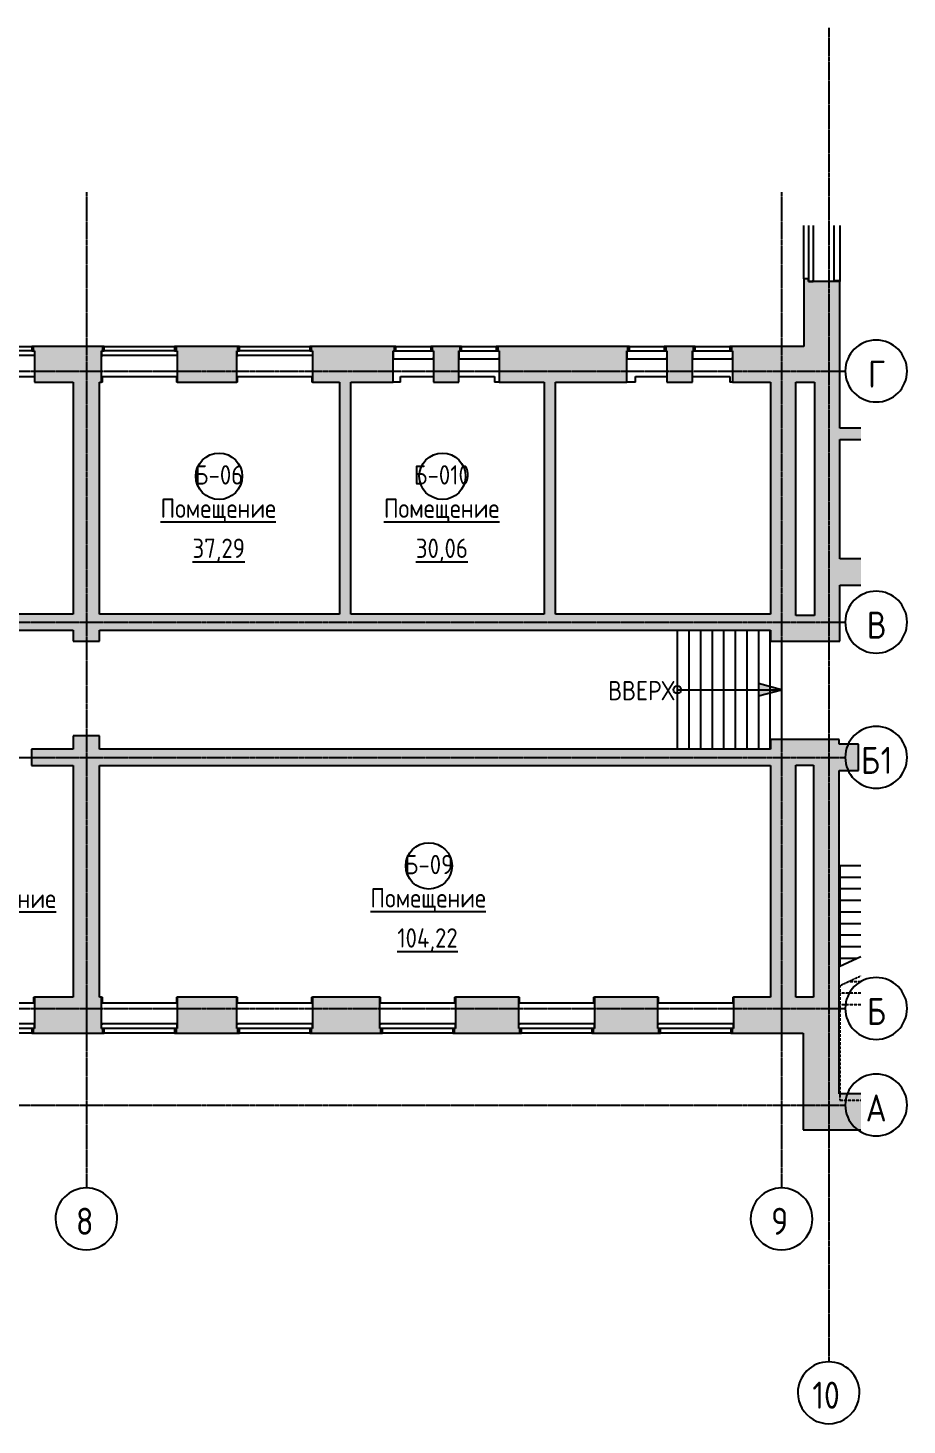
# Model space of a CAD drawing. Extents: x -4056 to 455774, y -7500 to 28668.
# Drawn here: x 433013 to 455774, y -7500 to 28668 of the extents above; entities that cross this region are included whole.
import ezdxf

# ---------------------------------------------------------------- set-up
doc = ezdxf.new("R2010")
doc.units = 0
doc.linetypes.add('ADSK_ЛИНИЯ_СЕТКИ', pattern=[21, 12, -3, 3, -3])
doc.linetypes.add('ADSK_СВЕРХУ', pattern=[4.5, 3, -1.5])
for name, color, linetype in [('КАРКАС_ИМПОСТ', 7, 'CONTINUOUS'), ('ЛЕСТНИЦЫ', 7, 'CONTINUOUS'), ('МАРКИ_ПОМЕЩЕНИЙ', 7, 'CONTINUOUS'), ('ОКНА', 7, 'CONTINUOUS'), ('ОСИ', 7, 'CONTINUOUS'), ('ПЕРЕКРЫТИЯ', 7, 'CONTINUOUS'), ('СТЕНЫ', 7, 'CONTINUOUS'), ('СТЕНЫ_РАЗРЕЗ', 7, 'CONTINUOUS'), ('СТРЕЛКИ_ВВЕРХ', 7, 'CONTINUOUS'), ('ТРАЕКТОРИИ_ЛЕСТНИЦЫ', 7, 'CONTINUOUS')]:
    doc.layers.add(name, color=color, linetype=linetype)
doc.styles.add('GOST_COMMON', font='GOST Common.ttf', dxfattribs={"width": 0.9, "height": 500})
doc.styles.add('GOST_COMMON_1', font='GOST Common.ttf', dxfattribs={"width": 0.9, "height": 700})

# ---------------------------------------------------------------- blocks, each defined once
blk = doc.blocks.new('*U357')
at = {"layer": 'СТЕНЫ'}
for points in [[(453085.142097, 145.135494), (453085.142097, 1075.135494), (454580.548107, 145.135494)], [(454580.548107, 145.135494), (453085.142097, 1075.135494), (454580.548107, 1075.135494)]]:
    blk.add_solid(points, dxfattribs=at)
blk = doc.blocks.new('*U358')
at = {"layer": 'СТЕНЫ'}
for points in [[(453085.142097, 1075.135494), (453085.142097, 3575.135494), (454015.142097, 1075.135494)], [(454015.142097, 1075.135494), (453085.142097, 3575.135494), (454015.142097, 3575.135494)]]:
    blk.add_solid(points, dxfattribs=at)
blk = doc.blocks.new('*U359')
at = {"layer": 'СТЕНЫ'}
for points in [[(433180.142097, 2645.135494), (433180.142097, 3575.135494), (434920.142097, 2645.135494)], [(434920.142097, 2645.135494), (433180.142097, 3575.135494), (434920.142097, 3575.135494)], [(436880.142097, 2645.135494), (436880.142097, 3575.135494), (438420.142097, 2645.135494)], [(438420.142097, 2645.135494), (436880.142097, 3575.135494), (438420.142097, 3575.135494)], [(440380.142097, 2645.135494), (440380.142097, 3575.135494), (441769.518707, 2645.135494)], [(441769.518707, 2645.135494), (440380.142097, 3575.135494), (441769.518707, 3575.135494)], [(441769.518707, 2645.135494), (441769.518707, 3575.135494), (442120.142097, 2645.135494)], [(442120.142097, 2645.135494), (441769.518707, 3575.135494), (442120.142097, 3575.135494)], [(444080.142097, 2645.135494), (444080.142097, 3575.135494), (445720.142097, 2645.135494)], [(445720.142097, 2645.135494), (444080.142097, 3575.135494), (445720.142097, 3575.135494)], [(447680.142097, 2645.135494), (447680.142097, 3575.135494), (448175.033407, 2645.135494)], [(448175.033407, 2645.135494), (447680.142097, 3575.135494), (448175.033407, 3575.135494)], [(448175.033407, 2645.135494), (448175.033407, 3575.135494), (449320.142097, 2645.135494)], [(449320.142097, 2645.135494), (448175.033407, 3575.135494), (449320.142097, 3575.135494)], [(451280.142097, 2645.135494), (451280.142097, 3575.135494), (453085.142097, 2645.135494)], [(453085.142097, 2645.135494), (451280.142097, 3575.135494), (453085.142097, 3575.135494)], [(433110.142097, 2645.135494), (433110.142097, 2765.135494), (433180.142097, 2645.135494)], [(433180.142097, 2645.135494), (433110.142097, 2765.135494), (433180.142097, 2765.135494)], [(434920.142097, 2645.135494), (434920.142097, 2765.135494), (434990.142097, 2645.135494)], [(434990.142097, 2645.135494), (434920.142097, 2765.135494), (434990.142097, 2765.135494)], [(436810.142097, 2645.135494), (436810.142097, 2765.135494), (436880.142097, 2645.135494)], [(436880.142097, 2645.135494), (436810.142097, 2765.135494), (436880.142097, 2765.135494)], [(438420.142097, 2645.135494), (438420.142097, 2765.135494), (438490.142097, 2645.135494)], [(438490.142097, 2645.135494), (438420.142097, 2765.135494), (438490.142097, 2765.135494)], [(440310.142097, 2645.135494), (440310.142097, 2765.135494), (440380.142097, 2645.135494)], [(440380.142097, 2645.135494), (440310.142097, 2765.135494), (440380.142097, 2765.135494)], [(442120.142097, 2645.135494), (442120.142097, 2765.135494), (442190.142097, 2645.135494)], [(442190.142097, 2645.135494), (442120.142097, 2765.135494), (442190.142097, 2765.135494)], [(444010.142097, 2645.135494), (444010.142097, 2765.135494), (444080.142097, 2645.135494)], [(444080.142097, 2645.135494), (444010.142097, 2765.135494), (444080.142097, 2765.135494)], [(445720.142097, 2645.135494), (445720.142097, 2765.135494), (445790.142097, 2645.135494)], [(445790.142097, 2645.135494), (445720.142097, 2765.135494), (445790.142097, 2765.135494)], [(447610.142097, 2645.135494), (447610.142097, 2765.135494), (447680.142097, 2645.135494)], [(447680.142097, 2645.135494), (447610.142097, 2765.135494), (447680.142097, 2765.135494)], [(449320.142097, 2645.135494), (449320.142097, 2765.135494), (449390.142097, 2645.135494)], [(449390.142097, 2645.135494), (449320.142097, 2765.135494), (449390.142097, 2765.135494)], [(451210.142097, 2645.135494), (451210.142097, 2765.135494), (451280.142097, 2645.135494)], [(451280.142097, 2645.135494), (451210.142097, 2765.135494), (451280.142097, 2765.135494)]]:
    blk.add_solid(points, dxfattribs=at)
blk = doc.blocks.new('*U365')
at = {"layer": 'СТЕНЫ'}
for points in [[(433110.142097, 20305.135494), (433110.142097, 20425.135494), (433180.142097, 20305.135494)], [(433180.142097, 20305.135494), (433110.142097, 20425.135494), (433180.142097, 20425.135494)], [(433180.142097, 19495.135494), (433180.142097, 20425.135494), (434185.142097, 19495.135494)], [(434185.142097, 19495.135494), (433180.142097, 20425.135494), (434185.142097, 20425.135494)], [(434185.142097, 19495.135494), (434185.142097, 20425.135494), (434865.142097, 19495.135494)], [(434865.142097, 19495.135494), (434185.142097, 20425.135494), (434865.142097, 20425.135494)], [(434865.142097, 19495.135494), (434865.142097, 20425.135494), (434920.142097, 19495.135494)], [(434920.142097, 19495.135494), (434865.142097, 20425.135494), (434920.142097, 20425.135494)], [(434920.142097, 20305.135494), (434920.142097, 20425.135494), (434990.142097, 20305.135494)], [(434990.142097, 20305.135494), (434920.142097, 20425.135494), (434990.142097, 20425.135494)], [(436810.142097, 20305.135494), (436810.142097, 20425.135494), (436880.142097, 20305.135494)], [(436880.142097, 20305.135494), (436810.142097, 20425.135494), (436880.142097, 20425.135494)], [(436880.142097, 19495.135494), (436880.142097, 20425.135494), (438420.142097, 19495.135494)], [(438420.142097, 19495.135494), (436880.142097, 20425.135494), (438420.142097, 20425.135494)], [(438420.142097, 20305.135494), (438420.142097, 20425.135494), (438490.142097, 20305.135494)], [(438490.142097, 20305.135494), (438420.142097, 20425.135494), (438490.142097, 20425.135494)], [(440310.142097, 20305.135494), (440310.142097, 20425.135494), (440380.142097, 20305.135494)], [(440380.142097, 20305.135494), (440310.142097, 20425.135494), (440380.142097, 20425.135494)], [(440380.142097, 19495.135494), (440380.142097, 20425.135494), (441769.518707, 19495.135494)], [(441769.518707, 19495.135494), (440380.142097, 20425.135494), (441769.518707, 20425.135494)], [(441769.518707, 19495.135494), (441769.518707, 20425.135494), (442470.142097, 19495.135494)], [(442470.142097, 19495.135494), (441769.518707, 20425.135494), (442470.142097, 20425.135494)], [(442470.142097, 20305.135494), (442470.142097, 20425.135494), (442540.142097, 20305.135494)], [(442540.142097, 20305.135494), (442470.142097, 20425.135494), (442540.142097, 20425.135494)], [(443440.142097, 20305.135494), (443440.142097, 20425.135494), (443510.142097, 20305.135494)], [(443510.142097, 20305.135494), (443440.142097, 20425.135494), (443510.142097, 20425.135494)], [(443510.142097, 19495.135494), (443510.142097, 20425.135494), (444170.142097, 19495.135494)], [(444170.142097, 19495.135494), (443510.142097, 20425.135494), (444170.142097, 20425.135494)], [(444170.142097, 20305.135494), (444170.142097, 20425.135494), (444240.142097, 20305.135494)], [(444240.142097, 20305.135494), (444170.142097, 20425.135494), (444240.142097, 20425.135494)], [(445140.142097, 20305.135494), (445140.142097, 20425.135494), (445210.142097, 20305.135494)], [(445210.142097, 20305.135494), (445140.142097, 20425.135494), (445210.142097, 20425.135494)], [(445210.142097, 19495.135494), (445210.142097, 20425.135494), (448175.033407, 19495.135494)], [(448175.033407, 19495.135494), (445210.142097, 20425.135494), (448175.033407, 20425.135494)], [(448175.033407, 19495.135494), (448175.033407, 20425.135494), (448515.142097, 19495.135494)], [(448515.142097, 19495.135494), (448175.033407, 20425.135494), (448515.142097, 20425.135494)], [(448515.142097, 20305.135494), (448515.142097, 20425.135494), (448585.142097, 20305.135494)], [(448585.142097, 20305.135494), (448515.142097, 20425.135494), (448585.142097, 20425.135494)], [(449485.142097, 20305.135494), (449485.142097, 20425.135494), (449555.142097, 20305.135494)], [(449555.142097, 20305.135494), (449485.142097, 20425.135494), (449555.142097, 20425.135494)], [(449555.142097, 19495.135494), (449555.142097, 20425.135494), (450215.142097, 19495.135494)], [(450215.142097, 19495.135494), (449555.142097, 20425.135494), (450215.142097, 20425.135494)], [(450215.142097, 20305.135494), (450215.142097, 20425.135494), (450285.142097, 20305.135494)], [(450285.142097, 20305.135494), (450215.142097, 20425.135494), (450285.142097, 20425.135494)], [(451185.142097, 20305.135494), (451185.142097, 20425.135494), (451255.142097, 20305.135494)], [(451255.142097, 20305.135494), (451185.142097, 20425.135494), (451255.142097, 20425.135494)], [(451255.142097, 19495.135494), (451255.142097, 20425.135494), (453375.142097, 19495.135494)], [(453375.142097, 19495.135494), (451255.142097, 20425.135494), (453375.142097, 20425.135494)], [(453375.142097, 19495.135494), (453375.142097, 20425.135494), (454035.142097, 19495.135494)], [(454035.142097, 19495.135494), (453375.142097, 20425.135494), (454035.142097, 20425.135494)]]:
    blk.add_solid(points, dxfattribs=at)
blk = doc.blocks.new('*U366')
at = {"layer": 'СТЕНЫ'}
for points in [[(453105.142097, 20425.135494), (453105.142097, 22170.941405), (453225.142097, 20425.135494)], [(453225.142097, 20425.135494), (453105.142097, 22170.941405), (453225.142097, 22170.941405)], [(453225.142097, 20425.135494), (453225.142097, 22100.941405), (454035.142097, 20425.135494)], [(454035.142097, 20425.135494), (453225.142097, 22100.941405), (454035.142097, 22100.941405)]]:
    blk.add_solid(points, dxfattribs=at)
blk = doc.blocks.new('*U367')
at = {"layer": 'СТЕНЫ'}
for points in [[(452235.142097, 13456.085928), (452235.142097, 19495.135494), (452895.142097, 13456.085928)], [(452895.142097, 13456.085928), (452235.142097, 19495.135494), (452895.142097, 19495.135494)]]:
    blk.add_solid(points, dxfattribs=at)
blk = doc.blocks.new('*U368')
at = {"layer": 'СТЕНЫ'}
for points in [[(453375.142097, 13456.085928), (453375.142097, 19495.135494), (454035.142097, 13456.085928)], [(454035.142097, 13456.085928), (453375.142097, 19495.135494), (454035.142097, 19495.135494)]]:
    blk.add_solid(points, dxfattribs=at)
blk = doc.blocks.new('*U369')
at = {"layer": 'СТЕНЫ'}
for points in [[(452235.142097, 12796.085928), (452235.142097, 13456.085928), (454035.142097, 12796.085928)], [(454035.142097, 12796.085928), (452235.142097, 13456.085928), (454035.142097, 13456.085928)]]:
    blk.add_solid(points, dxfattribs=at)
blk = doc.blocks.new('*U370')
at = {"layer": 'СТЕНЫ'}
for points in [[(452235.142097, 3575.135494), (452235.142097, 9585.135494), (452895.142097, 3575.135494)], [(452895.142097, 3575.135494), (452235.142097, 9585.135494), (452895.142097, 9585.135494)]]:
    blk.add_solid(points, dxfattribs=at)
blk = doc.blocks.new('*U371')
at = {"layer": 'СТЕНЫ'}
for points in [[(453355.142097, 3575.135494), (453355.142097, 9585.135494), (454015.142097, 3575.135494)], [(454015.142097, 3575.135494), (453355.142097, 9585.135494), (454015.142097, 9585.135494)]]:
    blk.add_solid(points, dxfattribs=at)
blk = doc.blocks.new('*U372')
at = {"layer": 'СТЕНЫ'}
for points in [[(452235.142097, 9585.135494), (452235.142097, 10245.135494), (454015.142097, 9585.135494)], [(454015.142097, 9585.135494), (452235.142097, 10245.135494), (454015.142097, 10245.135494)]]:
    blk.add_solid(points, dxfattribs=at)
blk = doc.blocks.new('*U386')
at = {"layer": 'СТЕНЫ'}
for points in [[(434865.142097, 13075.135494), (434865.142097, 13495.135494), (448175.033407, 13075.135494)], [(448175.033407, 13075.135494), (434865.142097, 13495.135494), (448175.033407, 13495.135494)], [(448175.033407, 13075.135494), (448175.033407, 13495.135494), (452235.142097, 13075.135494)], [(452235.142097, 13075.135494), (448175.033407, 13495.135494), (452235.142097, 13495.135494)]]:
    blk.add_solid(points, dxfattribs=at)
blk = doc.blocks.new('*U387')
at = {"layer": 'СТЕНЫ'}
for points in [[(434865.142097, 9575.135494), (434865.142097, 9995.135494), (448175.033407, 9575.135494)], [(448175.033407, 9575.135494), (434865.142097, 9995.135494), (448175.033407, 9995.135494)], [(448175.033407, 9575.135494), (448175.033407, 9995.135494), (452235.142097, 9575.135494)], [(452235.142097, 9575.135494), (448175.033407, 9995.135494), (452235.142097, 9995.135494)]]:
    blk.add_solid(points, dxfattribs=at)
blk = doc.blocks.new('*U388')
at = {"layer": 'СТЕНЫ'}
for points in [[(434185.142097, 12796.085928), (434185.142097, 19495.135494), (434865.142097, 12796.085928)], [(434865.142097, 12796.085928), (434185.142097, 19495.135494), (434865.142097, 19495.135494)]]:
    blk.add_solid(points, dxfattribs=at)
blk = doc.blocks.new('*U389')
at = {"layer": 'СТЕНЫ'}
for points in [[(434185.142097, 3575.135494), (434185.142097, 10339.883239), (434865.142097, 3575.135494)], [(434865.142097, 3575.135494), (434185.142097, 10339.883239), (434865.142097, 10339.883239)]]:
    blk.add_solid(points, dxfattribs=at)
blk = doc.blocks.new('*U395')
at = {"layer": 'СТЕНЫ'}
for points in [[(416865.142097, 9575.135494), (416865.142097, 9995.135494), (430470.142097, 9575.135494)], [(430470.142097, 9575.135494), (416865.142097, 9995.135494), (430470.142097, 9995.135494)], [(430470.142097, 9575.135494), (430470.142097, 9995.135494), (431805.142097, 9575.135494)], [(431805.142097, 9575.135494), (430470.142097, 9995.135494), (431805.142097, 9995.135494)], [(433105.142097, 9575.135494), (433105.142097, 9995.135494), (434185.142097, 9575.135494)], [(434185.142097, 9575.135494), (433105.142097, 9995.135494), (434185.142097, 9995.135494)]]:
    blk.add_solid(points, dxfattribs=at)
blk = doc.blocks.new('*U396')
at = {"layer": 'СТЕНЫ'}
for points in [[(416865.142097, 13075.135494), (416865.142097, 13495.135494), (417305.142097, 13075.135494)], [(417305.142097, 13075.135494), (416865.142097, 13495.135494), (417305.142097, 13495.135494)], [(418605.142097, 13075.135494), (418605.142097, 13495.135494), (428958.489306, 13075.135494)], [(428958.489306, 13075.135494), (418605.142097, 13495.135494), (428958.489306, 13495.135494)], [(428958.489306, 13075.135494), (428958.489306, 13495.135494), (434185.142097, 13075.135494)], [(434185.142097, 13075.135494), (428958.489306, 13495.135494), (434185.142097, 13495.135494)]]:
    blk.add_solid(points, dxfattribs=at)
blk = doc.blocks.new('*U409')
at = {"layer": 'СТЕНЫ'}
for points in [[(441080.142097, 13495.135494), (441080.142097, 19495.135494), (441370.142097, 13495.135494)], [(441370.142097, 13495.135494), (441080.142097, 19495.135494), (441370.142097, 19495.135494)]]:
    blk.add_solid(points, dxfattribs=at)
blk = doc.blocks.new('*U410')
at = {"layer": 'СТЕНЫ'}
for points in [[(446380.142097, 13495.135494), (446380.142097, 19495.135494), (446670.142097, 13495.135494)], [(446670.142097, 13495.135494), (446380.142097, 19495.135494), (446670.142097, 19495.135494)]]:
    blk.add_solid(points, dxfattribs=at)
blk = doc.blocks.new('*U412')
at = {"layer": 'СТЕНЫ'}
for points in [[(454015.142097, 9445.135494), (454015.142097, 10125.135494), (454515.142097, 9445.135494)], [(454515.142097, 9445.135494), (454015.142097, 10125.135494), (454515.142097, 10125.135494)]]:
    blk.add_solid(points, dxfattribs=at)
blk = doc.blocks.new('*U413')
at = {"layer": 'СТЕНЫ'}
for points in [[(454035.142097, 14245.135494), (454035.142097, 14925.135494), (454580.548107, 14245.135494)], [(454580.548107, 14245.135494), (454035.142097, 14925.135494), (454580.548107, 14925.135494)]]:
    blk.add_solid(points, dxfattribs=at)
blk = doc.blocks.new('*U414')
at = {"layer": 'СТЕНЫ'}
for points in [[(454035.142097, 18015.135494), (454035.142097, 18305.135494), (454580.548107, 18015.135494)], [(454580.548107, 18015.135494), (454035.142097, 18305.135494), (454580.548107, 18305.135494)]]:
    blk.add_solid(points, dxfattribs=at)
blk = doc.blocks.new('ИРНИТУ-ОКНО-ГОСТ23166-99_R')
at = {"layer": 'КАРКАС_ИМПОСТ'}
for p, q in [((-510.062144, -225), (941.9, -225)), ((-510.062144, -345), (941.9, -345)), ((941.9, -225), (906.9, -225)), ((941.9, -345), (906.9, -345)), ((941.9, -345), (941.9, -225))]:
    blk.add_line(p, q, dxfattribs=at)
blk = doc.blocks.new('ИРНИТУ-ОКНО-ГОСТ23166-99_T')
at = {"layer": 'КАРКАС_ИМПОСТ'}
for p, q in [((-1018.1, 345), (941.9, 345)), ((-1018.1, 345), (-1018.1, 225)), ((-1018.1, 345), (-983.1, 345)), ((-1018.1, 225), (941.9, 225)), ((-1018.1, 225), (-983.1, 225)), ((941.9, 345), (906.9, 345)), ((941.9, 225), (906.9, 225)), ((941.9, 345), (941.9, 225))]:
    blk.add_line(p, q, dxfattribs=at)
blk = doc.blocks.new('ИРНИТУ-ОКНО-ГОСТ23166-99_X')
at = {"layer": 'КАРКАС_ИМПОСТ'}
for p, q in [((-1018.1, 345), (21.9, 345)), ((-1018.1, 345), (-1018.1, 145)), ((-1018.1, 345), (-983.1, 345)), ((-1018.1, 145), (21.9, 145)), ((-1018.1, 145), (-983.1, 145)), ((21.9, 345), (-13.1, 345)), ((21.9, 145), (-13.1, 145)), ((21.9, 345), (21.9, 145))]:
    blk.add_line(p, q, dxfattribs=at)
blk = doc.blocks.new('ИРНИТУ-ОКНО-ГОСТ23166-99_Y')
at = {"layer": 'КАРКАС_ИМПОСТ'}
for p, q in [((-1018.1, -225), (941.9, -225)), ((-1018.1, -345), (-1018.1, -225)), ((-1018.1, -225), (-983.1, -225)), ((-1018.1, -345), (941.9, -345)), ((-1018.1, -345), (-983.1, -345)), ((941.9, -225), (906.9, -225)), ((941.9, -345), (906.9, -345)), ((941.9, -345), (941.9, -225))]:
    blk.add_line(p, q, dxfattribs=at)
blk = doc.blocks.new('*U415')
at = {"layer": 'СТРЕЛКИ_ВВЕРХ'}
blk.add_solid([(451925.142097, 11374.365978), (451925.142097, 11695.905009), (452525.142097, 11535.135494)], dxfattribs=at)
blk = doc.blocks.new('ОСЬ_СЕТКИ_-_D8-4846-00_Б_Н')
at = {"layer": 'ОСИ'}
for start, end in [(360, 180), (180, 360)]:
    blk.add_arc((0, 0), 4, start, end, dxfattribs=at)
blk = doc.blocks.new('ADSK_МАРКА_ПОМЕЩЕНИЕ_-_НО2')
at = {"layer": 'МАРКИ_ПОМЕЩЕНИЙ'}
blk.add_circle((0, 0), 3, dxfattribs=at)

msp = doc.modelspace()

# ---------------------------------------------------------------- linework, layer by layer
at = {"layer": 'ЛЕСТНИЦЫ'}
for p, q in [((449825.142097, 13075.135494), (449825.142097, 9995.135494)), ((450125.142097, 13075.135494), (450125.142097, 9995.135494)), ((450425.142097, 13075.135494), (450425.142097, 9995.135494)), ((450725.142097, 13075.135494), (450725.142097, 9995.135494)), ((451025.142097, 13075.135494), (451025.142097, 9995.135494)), ((451325.142097, 13075.135494), (451325.142097, 9995.135494)), ((451625.142097, 13075.135494), (451625.142097, 9995.135494)), ((451925.142097, 13075.135494), (451925.142097, 9995.135494)), ((452225.142097, 13075.135494), (452225.142097, 9995.135494)), ((452525.142097, 12796.085928), (452525.142097, 10245.135494)), ((454580.548107, 6978.08594), (454035.142097, 6978.08594)), ((454035.142097, 6978.08594), (454035.142097, 6678.08594)), ((454035.142097, 6678.08594), (454035.142097, 6378.08594)), ((454580.548107, 6678.08594), (454035.142097, 6678.08594)), ((454035.142097, 6378.08594), (454035.142097, 6078.08594)), ((454580.548107, 6378.08594), (454035.142097, 6378.08594)), ((454035.142097, 6078.08594), (454035.142097, 5778.08594)), ((454580.548107, 6078.08594), (454035.142097, 6078.08594)), ((454035.142097, 5778.08594), (454035.142097, 5478.08594)), ((454580.548107, 5778.08594), (454035.142097, 5778.08594)), ((454035.142097, 5478.08594), (454035.142097, 5178.08594)), ((454580.548107, 5478.08594), (454035.142097, 5478.08594)), ((454035.142097, 5178.08594), (454035.142097, 4878.08594)), ((454580.548107, 5178.08594), (454035.142097, 5178.08594)), ((454035.142097, 4878.08594), (454035.142097, 4578.08594)), ((454580.548107, 4878.08594), (454035.142097, 4878.08594)), ((454035.142097, 4376.805207), (454580.548107, 4631.132207)), ((454035.142097, 4578.08594), (454035.142097, 4376.805207)), ((454466.790021, 4578.08594), (454035.142097, 4578.08594))]:
    msp.add_line(p, q, dxfattribs=at)
at = {"layer": 'ЛЕСТНИЦЫ', "linetype": 'ADSK_СВЕРХУ'}
for p, q in [((449825.142097, 13075.135494), (449825.142097, 9995.135494)), ((450125.142097, 13075.135494), (450125.142097, 9995.135494)), ((450425.142097, 13075.135494), (450425.142097, 9995.135494)), ((450725.142097, 13075.135494), (450725.142097, 9995.135494)), ((451025.142097, 13075.135494), (451025.142097, 9995.135494)), ((451325.142097, 13075.135494), (451325.142097, 9995.135494)), ((451625.142097, 13075.135494), (451625.142097, 9995.135494)), ((451925.142097, 13075.135494), (451925.142097, 9995.135494)), ((452225.142097, 13075.135494), (452225.142097, 9995.135494)), ((454580.548107, 6978.08594), (454035.142097, 6978.08594)), ((454580.548107, 6678.08594), (454035.142097, 6678.08594)), ((454580.548107, 6378.08594), (454035.142097, 6378.08594)), ((454580.548107, 6078.08594), (454035.142097, 6078.08594)), ((454580.548107, 5778.08594), (454035.142097, 5778.08594)), ((454580.548107, 5478.08594), (454035.142097, 5478.08594)), ((454580.548107, 5178.08594), (454035.142097, 5178.08594)), ((454580.548107, 4878.08594), (454035.142097, 4878.08594)), ((454466.790021, 4578.08594), (454035.142097, 4578.08594)), ((454035.142097, 3876.805207), (454580.548107, 4131.132207)), ((454035.142097, 3876.805207), (454035.142097, 3378.08594)), ((454580.548107, 3678.08594), (454035.142097, 3678.08594)), ((454580.548107, 3678.08594), (454035.142097, 3678.08594)), ((454580.548107, 3978.08594), (454252.339328, 3978.08594)), ((454580.548107, 3978.08594), (454252.339328, 3978.08594)), ((454035.142097, 3378.08594), (454035.142097, 910)), ((454580.548107, 3378.08594), (454035.142097, 3378.08594)), ((454580.548107, 3378.08594), (454035.142097, 3378.08594)), ((454035.142097, 910), (454580.548107, 910))]:
    msp.add_line(p, q, dxfattribs=at)
at = {"layer": 'ОСИ', "linetype": 'ADSK_ЛИНИЯ_СЕТКИ'}
for p, q in [((453745.142097, 28668.100536), (453745.142097, -5864.617884)), ((434525.142097, 24417.328474), (434525.142097, -1362.359468)), ((452525.142097, 24417.328474), (452525.142097, -1362.359468)), ((351339.505759, 19785.135494), (454174.387372, 19785.135494)), ((351339.505759, 13285.135494), (454174.387372, 13285.135494)), ((351339.505759, 9785.135494), (454174.387372, 9785.135494)), ((351339.505759, 3285.135494), (454174.387372, 3285.135494)), ((351339.505759, 785.135494), (454174.387372, 785.135494))]:
    msp.add_line(p, q, dxfattribs=at)
at = {"layer": 'ПЕРЕКРЫТИЯ'}
msp.add_line((452525.142097, 12796.085928), (452525.142097, 10245.135494), dxfattribs=at)
at = {"layer": 'СТЕНЫ'}
for p, q in [((453105.142097, 22170.941405), (453105.142097, 23552.903549)), ((453885.142097, 22120.941405), (453885.142097, 23552.903549)), ((454035.142097, 23552.903549), (454035.142097, 22100.941405)), ((454035.142097, 22120.941405), (453885.142097, 22120.941405)), ((431290.142097, 20425.135494), (433110.142097, 20425.135494)), ((434990.142097, 20425.135494), (436810.142097, 20425.135494)), ((438490.142097, 20425.135494), (440310.142097, 20425.135494)), ((442540.142097, 20425.135494), (443440.142097, 20425.135494)), ((444240.142097, 20425.135494), (445140.142097, 20425.135494)), ((448585.142097, 20425.135494), (449485.142097, 20425.135494)), ((450285.142097, 20425.135494), (451185.142097, 20425.135494)), ((431265.142097, 19645.135494), (433180.142097, 19645.135494)), ((434940.142097, 19495.135494), (434940.142097, 19645.135494)), ((434940.142097, 19645.135494), (436860.142097, 19645.135494)), ((436860.142097, 19645.135494), (436860.142097, 19495.135494)), ((438440.142097, 19495.135494), (438440.142097, 19645.135494)), ((438440.142097, 19645.135494), (440360.142097, 19645.135494)), ((440360.142097, 19645.135494), (440360.142097, 19495.135494)), ((442655.142097, 19495.135494), (442655.142097, 19645.135494)), ((442655.142097, 19645.135494), (443510.142097, 19645.135494)), ((444170.142097, 19645.135494), (445095.142097, 19645.135494)), ((445095.142097, 19645.135494), (445095.142097, 19495.135494)), ((448745.142097, 19495.135494), (448745.142097, 19645.135494)), ((448745.142097, 19645.135494), (449555.142097, 19645.135494)), ((450215.142097, 19645.135494), (451185.142097, 19645.135494)), ((451185.142097, 19645.135494), (451185.142097, 19495.135494)), ((434940.142097, 19495.135494), (434920.142097, 19495.135494)), ((436880.142097, 19495.135494), (436860.142097, 19495.135494)), ((438440.142097, 19495.135494), (438420.142097, 19495.135494)), ((440380.142097, 19495.135494), (440360.142097, 19495.135494)), ((442655.142097, 19495.135494), (442470.142097, 19495.135494)), ((445210.142097, 19495.135494), (445095.142097, 19495.135494)), ((448745.142097, 19495.135494), (448515.142097, 19495.135494)), ((451255.142097, 19495.135494), (451185.142097, 19495.135494)), ((433160.142097, 3425.135494), (431240.142097, 3425.135494)), ((433160.142097, 3575.135494), (433180.142097, 3575.135494)), ((433160.142097, 3575.135494), (433160.142097, 3425.135494)), ((434920.142097, 3575.135494), (434940.142097, 3575.135494)), ((434940.142097, 3425.135494), (434940.142097, 3575.135494)), ((436860.142097, 3425.135494), (434940.142097, 3425.135494)), ((436860.142097, 3575.135494), (436880.142097, 3575.135494)), ((436860.142097, 3575.135494), (436860.142097, 3425.135494)), ((438420.142097, 3575.135494), (438435.142097, 3575.135494)), ((438435.142097, 3425.135494), (438435.142097, 3575.135494)), ((440355.142097, 3425.135494), (438435.142097, 3425.135494)), ((440355.142097, 3575.135494), (440380.142097, 3575.135494)), ((440355.142097, 3575.135494), (440355.142097, 3425.135494)), ((442120.142097, 3575.135494), (442140.142097, 3575.135494)), ((442140.142097, 3425.135494), (442140.142097, 3575.135494)), ((444060.142097, 3425.135494), (442140.142097, 3425.135494)), ((444060.142097, 3575.135494), (444080.142097, 3575.135494)), ((444060.142097, 3575.135494), (444060.142097, 3425.135494)), ((445720.142097, 3575.135494), (445740.142097, 3575.135494)), ((445740.142097, 3425.135494), (445740.142097, 3575.135494)), ((447660.142097, 3425.135494), (445740.142097, 3425.135494)), ((447660.142097, 3575.135494), (447680.142097, 3575.135494)), ((447660.142097, 3575.135494), (447660.142097, 3425.135494)), ((449320.142097, 3575.135494), (449340.142097, 3575.135494)), ((449340.142097, 3425.135494), (449340.142097, 3575.135494)), ((451260.142097, 3425.135494), (449340.142097, 3425.135494)), ((451260.142097, 3575.135494), (451280.142097, 3575.135494)), ((451260.142097, 3575.135494), (451260.142097, 3425.135494)), ((433110.142097, 2645.135494), (431290.142097, 2645.135494)), ((436810.142097, 2645.135494), (434990.142097, 2645.135494)), ((440310.142097, 2645.135494), (438490.142097, 2645.135494)), ((444010.142097, 2645.135494), (442190.142097, 2645.135494)), ((447610.142097, 2645.135494), (445790.142097, 2645.135494)), ((451210.142097, 2645.135494), (449390.142097, 2645.135494))]:
    msp.add_line(p, q, dxfattribs=at)
at = {"layer": 'СТЕНЫ_РАЗРЕЗ'}
for p, q in [((453225.142097, 22170.941405), (453105.142097, 22170.941405)), ((453105.142097, 22170.941405), (453105.142097, 20425.135494)), ((453225.142097, 22100.941405), (453225.142097, 22170.941405)), ((454035.142097, 22100.941405), (453225.142097, 22100.941405)), ((454035.142097, 19495.135494), (454035.142097, 22100.941405)), ((434990.142097, 20425.135494), (433110.142097, 20425.135494)), ((433110.142097, 20425.135494), (433110.142097, 20305.135494)), ((433110.142097, 20305.135494), (433180.142097, 20305.135494)), ((433180.142097, 20305.135494), (433180.142097, 19495.135494)), ((434920.142097, 19495.135494), (434920.142097, 20305.135494)), ((434920.142097, 20305.135494), (434990.142097, 20305.135494)), ((434990.142097, 20305.135494), (434990.142097, 20425.135494)), ((438490.142097, 20425.135494), (436810.142097, 20425.135494)), ((436810.142097, 20425.135494), (436810.142097, 20305.135494)), ((436810.142097, 20305.135494), (436880.142097, 20305.135494)), ((436880.142097, 20305.135494), (436880.142097, 19495.135494)), ((438420.142097, 19495.135494), (438420.142097, 20305.135494)), ((438420.142097, 20305.135494), (438490.142097, 20305.135494)), ((438490.142097, 20305.135494), (438490.142097, 20425.135494)), ((442540.142097, 20425.135494), (440310.142097, 20425.135494)), ((440310.142097, 20425.135494), (440310.142097, 20305.135494)), ((440310.142097, 20305.135494), (440380.142097, 20305.135494)), ((440380.142097, 20305.135494), (440380.142097, 19495.135494)), ((442470.142097, 19495.135494), (442470.142097, 20305.135494)), ((442470.142097, 20305.135494), (442540.142097, 20305.135494)), ((442540.142097, 20305.135494), (442540.142097, 20425.135494)), ((444240.142097, 20425.135494), (443440.142097, 20425.135494)), ((443440.142097, 20425.135494), (443440.142097, 20305.135494)), ((443440.142097, 20305.135494), (443510.142097, 20305.135494)), ((443510.142097, 20305.135494), (443510.142097, 19495.135494)), ((444170.142097, 19495.135494), (444170.142097, 20305.135494)), ((444170.142097, 20305.135494), (444240.142097, 20305.135494)), ((444240.142097, 20305.135494), (444240.142097, 20425.135494)), ((448585.142097, 20425.135494), (445140.142097, 20425.135494)), ((445140.142097, 20425.135494), (445140.142097, 20305.135494)), ((445140.142097, 20305.135494), (445210.142097, 20305.135494)), ((445210.142097, 20305.135494), (445210.142097, 19495.135494)), ((448515.142097, 19495.135494), (448515.142097, 20305.135494)), ((448515.142097, 20305.135494), (448585.142097, 20305.135494)), ((448585.142097, 20305.135494), (448585.142097, 20425.135494)), ((450285.142097, 20425.135494), (449485.142097, 20425.135494)), ((449485.142097, 20425.135494), (449485.142097, 20305.135494)), ((449485.142097, 20305.135494), (449555.142097, 20305.135494)), ((449555.142097, 20305.135494), (449555.142097, 19495.135494)), ((450215.142097, 19495.135494), (450215.142097, 20305.135494)), ((450215.142097, 20305.135494), (450285.142097, 20305.135494)), ((450285.142097, 20305.135494), (450285.142097, 20425.135494)), ((453105.142097, 20425.135494), (451185.142097, 20425.135494)), ((451185.142097, 20425.135494), (451185.142097, 20305.135494)), ((451185.142097, 20305.135494), (451255.142097, 20305.135494)), ((451255.142097, 20305.135494), (451255.142097, 19495.135494)), ((433180.142097, 19495.135494), (434185.142097, 19495.135494)), ((434185.142097, 19495.135494), (434185.142097, 13495.135494)), ((434865.142097, 19495.135494), (434920.142097, 19495.135494)), ((434865.142097, 13495.135494), (434865.142097, 19495.135494)), ((436880.142097, 19495.135494), (438420.142097, 19495.135494)), ((440380.142097, 19495.135494), (441080.142097, 19495.135494)), ((441080.142097, 19495.135494), (441080.142097, 13495.135494)), ((441370.142097, 19495.135494), (442470.142097, 19495.135494)), ((441370.142097, 13495.135494), (441370.142097, 19495.135494)), ((443510.142097, 19495.135494), (444170.142097, 19495.135494)), ((445210.142097, 19495.135494), (446380.142097, 19495.135494)), ((446380.142097, 19495.135494), (446380.142097, 13495.135494)), ((446670.142097, 19495.135494), (448515.142097, 19495.135494)), ((446670.142097, 13495.135494), (446670.142097, 19495.135494)), ((449555.142097, 19495.135494), (450215.142097, 19495.135494)), ((451255.142097, 19495.135494), (452235.142097, 19495.135494)), ((452235.142097, 19495.135494), (452235.142097, 13495.135494)), ((452895.142097, 19495.135494), (453375.142097, 19495.135494)), ((452895.142097, 13456.085928), (452895.142097, 19495.135494)), ((453375.142097, 19495.135494), (453375.142097, 13456.085928)), ((454035.142097, 18305.135494), (454035.142097, 19495.135494)), ((454580.548107, 18305.135494), (454035.142097, 18305.135494)), ((454035.142097, 14925.135494), (454035.142097, 18015.135494)), ((454035.142097, 18015.135494), (454580.548107, 18015.135494)), ((454580.548107, 14925.135494), (454035.142097, 14925.135494)), ((454035.142097, 12796.085928), (454035.142097, 14245.135494)), ((454035.142097, 14245.135494), (454580.548107, 14245.135494)), ((434185.142097, 13495.135494), (419670.142097, 13495.135494)), ((441080.142097, 13495.135494), (434865.142097, 13495.135494)), ((446380.142097, 13495.135494), (441370.142097, 13495.135494)), ((452235.142097, 13495.135494), (446670.142097, 13495.135494)), ((453375.142097, 13456.085928), (452895.142097, 13456.085928)), ((418605.142097, 13075.135494), (434185.142097, 13075.135494)), ((434185.142097, 13075.135494), (434185.142097, 12796.085928)), ((434865.142097, 13075.135494), (452235.142097, 13075.135494)), ((434865.142097, 12796.085928), (434865.142097, 13075.135494)), ((452235.142097, 13075.135494), (452235.142097, 12796.085928)), ((434185.142097, 12796.085928), (434865.142097, 12796.085928)), ((452235.142097, 12796.085928), (454035.142097, 12796.085928)), ((434185.142097, 10339.883239), (434185.142097, 9995.135494)), ((434865.142097, 10339.883239), (434185.142097, 10339.883239)), ((434865.142097, 9995.135494), (434865.142097, 10339.883239)), ((454015.142097, 10245.135494), (452235.142097, 10245.135494)), ((452235.142097, 10245.135494), (452235.142097, 9995.135494)), ((454015.142097, 10125.135494), (454015.142097, 10245.135494)), ((434185.142097, 9995.135494), (433105.142097, 9995.135494)), ((433105.142097, 9995.135494), (433105.142097, 9575.135494)), ((452235.142097, 9995.135494), (434865.142097, 9995.135494)), ((454515.142097, 10125.135494), (454015.142097, 10125.135494)), ((454515.142097, 9445.135494), (454515.142097, 10125.135494)), ((433105.142097, 9575.135494), (434185.142097, 9575.135494)), ((434185.142097, 9575.135494), (434185.142097, 3575.135494)), ((434865.142097, 9575.135494), (452235.142097, 9575.135494)), ((434865.142097, 3575.135494), (434865.142097, 9575.135494)), ((452235.142097, 9575.135494), (452235.142097, 3575.135494)), ((452895.142097, 3575.135494), (452895.142097, 9585.135494)), ((452895.142097, 9585.135494), (453355.142097, 9585.135494)), ((453355.142097, 9585.135494), (453355.142097, 3575.135494)), ((454015.142097, 1075.135494), (454015.142097, 9445.135494)), ((454015.142097, 9445.135494), (454515.142097, 9445.135494)), ((434185.142097, 3575.135494), (433180.142097, 3575.135494)), ((433180.142097, 3575.135494), (433180.142097, 2765.135494)), ((434920.142097, 3575.135494), (434865.142097, 3575.135494)), ((434920.142097, 2765.135494), (434920.142097, 3575.135494)), ((438420.142097, 3575.135494), (436880.142097, 3575.135494)), ((436880.142097, 3575.135494), (436880.142097, 2765.135494)), ((438420.142097, 2765.135494), (438420.142097, 3575.135494)), ((442120.142097, 3575.135494), (440380.142097, 3575.135494)), ((440380.142097, 3575.135494), (440380.142097, 2765.135494)), ((442120.142097, 2765.135494), (442120.142097, 3575.135494)), ((445720.142097, 3575.135494), (444080.142097, 3575.135494)), ((444080.142097, 3575.135494), (444080.142097, 2765.135494)), ((445720.142097, 2765.135494), (445720.142097, 3575.135494)), ((449320.142097, 3575.135494), (447680.142097, 3575.135494)), ((447680.142097, 3575.135494), (447680.142097, 2765.135494)), ((449320.142097, 2765.135494), (449320.142097, 3575.135494)), ((452235.142097, 3575.135494), (451280.142097, 3575.135494)), ((451280.142097, 3575.135494), (451280.142097, 2765.135494)), ((453355.142097, 3575.135494), (452895.142097, 3575.135494)), ((433180.142097, 2765.135494), (433110.142097, 2765.135494)), ((433110.142097, 2765.135494), (433110.142097, 2645.135494)), ((433110.142097, 2645.135494), (434990.142097, 2645.135494)), ((434990.142097, 2765.135494), (434920.142097, 2765.135494)), ((434990.142097, 2645.135494), (434990.142097, 2765.135494)), ((436880.142097, 2765.135494), (436810.142097, 2765.135494)), ((436810.142097, 2765.135494), (436810.142097, 2645.135494)), ((436810.142097, 2645.135494), (438490.142097, 2645.135494)), ((438490.142097, 2765.135494), (438420.142097, 2765.135494)), ((438490.142097, 2645.135494), (438490.142097, 2765.135494)), ((440380.142097, 2765.135494), (440310.142097, 2765.135494)), ((440310.142097, 2765.135494), (440310.142097, 2645.135494)), ((440310.142097, 2645.135494), (442190.142097, 2645.135494)), ((442190.142097, 2765.135494), (442120.142097, 2765.135494)), ((442190.142097, 2645.135494), (442190.142097, 2765.135494)), ((444080.142097, 2765.135494), (444010.142097, 2765.135494)), ((444010.142097, 2765.135494), (444010.142097, 2645.135494)), ((444010.142097, 2645.135494), (445790.142097, 2645.135494)), ((445790.142097, 2765.135494), (445720.142097, 2765.135494)), ((445790.142097, 2645.135494), (445790.142097, 2765.135494)), ((447680.142097, 2765.135494), (447610.142097, 2765.135494)), ((447610.142097, 2765.135494), (447610.142097, 2645.135494)), ((447610.142097, 2645.135494), (449390.142097, 2645.135494)), ((449390.142097, 2765.135494), (449320.142097, 2765.135494)), ((449390.142097, 2645.135494), (449390.142097, 2765.135494)), ((451280.142097, 2765.135494), (451210.142097, 2765.135494)), ((451210.142097, 2765.135494), (451210.142097, 2645.135494)), ((451210.142097, 2645.135494), (453085.142097, 2645.135494)), ((453085.142097, 2645.135494), (453085.142097, 145.135494)), ((454580.548107, 1075.135494), (454015.142097, 1075.135494)), ((453085.142097, 145.135494), (454580.548107, 145.135494))]:
    msp.add_line(p, q, dxfattribs=at)
at = {"layer": 'СТРЕЛКИ_ВВЕРХ'}
for p, q in [((452525.142097, 11535.135494), (451925.142097, 11695.905009)), ((451925.142097, 11695.905009), (451925.142097, 11402.044435)), ((449825.142097, 11535.135494), (450125.142097, 11535.135494)), ((450125.142097, 11535.135494), (450425.142097, 11535.135494)), ((450425.142097, 11535.135494), (450725.142097, 11535.135494)), ((450725.142097, 11535.135494), (451025.142097, 11535.135494)), ((451025.142097, 11535.135494), (451325.142097, 11535.135494)), ((451325.142097, 11535.135494), (451625.142097, 11535.135494)), ((451625.142097, 11535.135494), (451925.142097, 11535.135494)), ((451925.142097, 11535.135494), (452225.142097, 11535.135494)), ((451925.142097, 11374.365978), (452525.142097, 11535.135494)), ((451925.142097, 11402.044435), (451925.142097, 11374.365978)), ((452225.142097, 11535.135494), (452525.142097, 11535.135494))]:
    msp.add_line(p, q, dxfattribs=at)
msp.add_circle((449825.142097, 11535.135494), 100, dxfattribs=at)

# ---------------------------------------------------------------- block references
at = {"layer": 'МАРКИ_ПОМЕЩЕНИЙ', "xscale": 200, "yscale": 200, "zscale": 200}
for p in [(437960.087384, 17061.157622), (443743.442843, 17061.157622), (443394.162742, 6973.640947)]:
    msp.add_blockref('ADSK_МАРКА_ПОМЕЩЕНИЕ_-_НО2', p, dxfattribs=at)
at = {"layer": 'ОКНА'}
for name, p, rotation in [('ИРНИТУ-ОКНО-ГОСТ23166-99_R', (453570.142097, 23042.841405), 270), ('ИРНИТУ-ОКНО-ГОСТ23166-99_Y', (432162.042097, 19960.135494), 180), ('ИРНИТУ-ОКНО-ГОСТ23166-99_Y', (435862.042097, 19960.135494), 180), ('ИРНИТУ-ОКНО-ГОСТ23166-99_Y', (439362.042097, 19960.135494), 180), ('ИРНИТУ-ОКНО-ГОСТ23166-99_T', (432162.042097, 3110.135494), 180), ('ИРНИТУ-ОКНО-ГОСТ23166-99_T', (435862.042097, 3110.135494), 180), ('ИРНИТУ-ОКНО-ГОСТ23166-99_T', (439362.042097, 3110.135494), 180), ('ИРНИТУ-ОКНО-ГОСТ23166-99_T', (443062.042097, 3110.135494), 180), ('ИРНИТУ-ОКНО-ГОСТ23166-99_T', (446662.042097, 3110.135494), 180), ('ИРНИТУ-ОКНО-ГОСТ23166-99_T', (450262.042097, 3110.135494), 180)]:
    msp.add_blockref(name, p, dxfattribs=dict(at, rotation=rotation))
for p in [(443488.242097, 19960.135494), (445188.242097, 19960.135494), (449533.242097, 19960.135494), (451233.242097, 19960.135494)]:
    msp.add_blockref('ИРНИТУ-ОКНО-ГОСТ23166-99_X', p, dxfattribs=at)
at = {"layer": 'ОСИ', "xscale": 200, "yscale": 200, "zscale": 200}
for p, rotation in [((454974.387372, 19785.135494), 270), ((454974.387372, 13285.135494), 270), ((454974.387372, 9785.135494), 270), ((454974.387372, 3285.135494), 270), ((454974.387372, 785.135494), 270), ((434525.142097, -2162.359468), 180), ((452525.142097, -2162.359468), 180), ((453745.142097, -6664.617884), 180)]:
    msp.add_blockref('ОСЬ_СЕТКИ_-_D8-4846-00_Б_Н', p, dxfattribs=dict(at, rotation=rotation))
at = {"layer": 'СТЕНЫ'}
for name in ['*U366', '*U365', '*U388', '*U409', '*U410', '*U367', '*U368', '*U414', '*U413', '*U396', '*U386', '*U369', '*U389', '*U372', '*U395', '*U387', '*U412', '*U370', '*U371', '*U359', '*U358', '*U357']:
    msp.add_blockref(name, (0, 0), dxfattribs=at)
at = {"layer": 'СТРЕЛКИ_ВВЕРХ'}
msp.add_blockref('*U415', (0, 0), dxfattribs=at)

# ---------------------------------------------------------------- texts
at = {"layer": 'МАРКИ_ПОМЕЩЕНИЙ', "char_height": 500, "attachment_point": 1, "style": 'GOST_COMMON'}
for s, insert, width in [('\\fGOST Common|b0|i0|c204|p34|;\\W.9;Б', (437332.998197, 17347.860229), 432.91125), ('-06', (437690.185697, 17347.860229), 1168.860375), ('\\fGOST Common|b0|i0|c204|p34|;\\W.9;Б', (443002.953655, 17347.860229), 432.91125), ('-010', (443360.141155, 17347.860229), 1443.0375), ('\\LПомещение', (436445.598197, 16485.360229), 3751.8975), ('\\LПомещение', (442228.953655, 16485.360229), 3751.8975), ('\\L37,29', (437273.598197, 15447.860229), 1746.075375), ('\\L30,06', (443056.953655, 15447.860229), 1746.075375), ('\\fGOST Common|b0|i0|c204|p34|;\\W.9;Б', (442767.073554, 7260.343553), 432.91125), ('-09', (443124.261054, 7260.343553), 1168.860375), ('\\LПомещение', (430751.012276, 6384.551438), 3751.8975), ('\\LПомещение', (441879.673554, 6397.843553), 3751.8975), ('\\L104,22', (442576.273554, 5360.343553), 2063.543625)]:
    msp.add_mtext(s, dxfattribs=dict(at, insert=insert, width=width))
at = {"layer": 'ОСИ', "char_height": 700, "attachment_point": 1, "style": 'GOST_COMMON_1'}
for s, insert, width in [('\\fGOST Common|b0|i0|c204|p34|;\\W.9;Г', (454764.272287, 20058.280013), 548.35425), ('\\fGOST Common|b0|i0|c204|p34|;\\W.9;В', (454734.572287, 13558.280013), 620.506125), ('\\fGOST Common|b0|i0|c204|p34|;\\W.9;Б', (454579.772287, 10058.280013), 620.506125), ('\\fGOST Common|b0|i0|c204|p34|;\\W.9;1', (455091.741037, 10058.280013), 375.18975), ('\\fGOST Common|b0|i0|c204|p34|;\\W.9;Б', (454734.572287, 3558.280013), 620.506125), ('\\fGOST Common|b0|i0|c204|p34|;\\W.9;А', (454704.872287, 1058.280013), 692.658), ('\\fGOST Common|b0|i0|c204|p34|;\\W.9;8', (434256.274116, -1874.631883), 548.35425), ('\\fGOST Common|b0|i0|c204|p34|;\\W.9;9', (452256.274116, -1874.631883), 548.35425), ('10', (453321.474116, -6376.890299), 923.544)]:
    msp.add_mtext(s, dxfattribs=dict(at, insert=insert, width=width))
at = {"layer": 'ТРАЕКТОРИИ_ЛЕСТНИЦЫ', "insert": (448035.310324, 11762.399224), "char_height": 500, "width": 2147.798128, "attachment_point": 1, "style": 'GOST_COMMON'}
msp.add_mtext('ВВЕРХ', dxfattribs=at)

doc.saveas('drawing.dxf')
